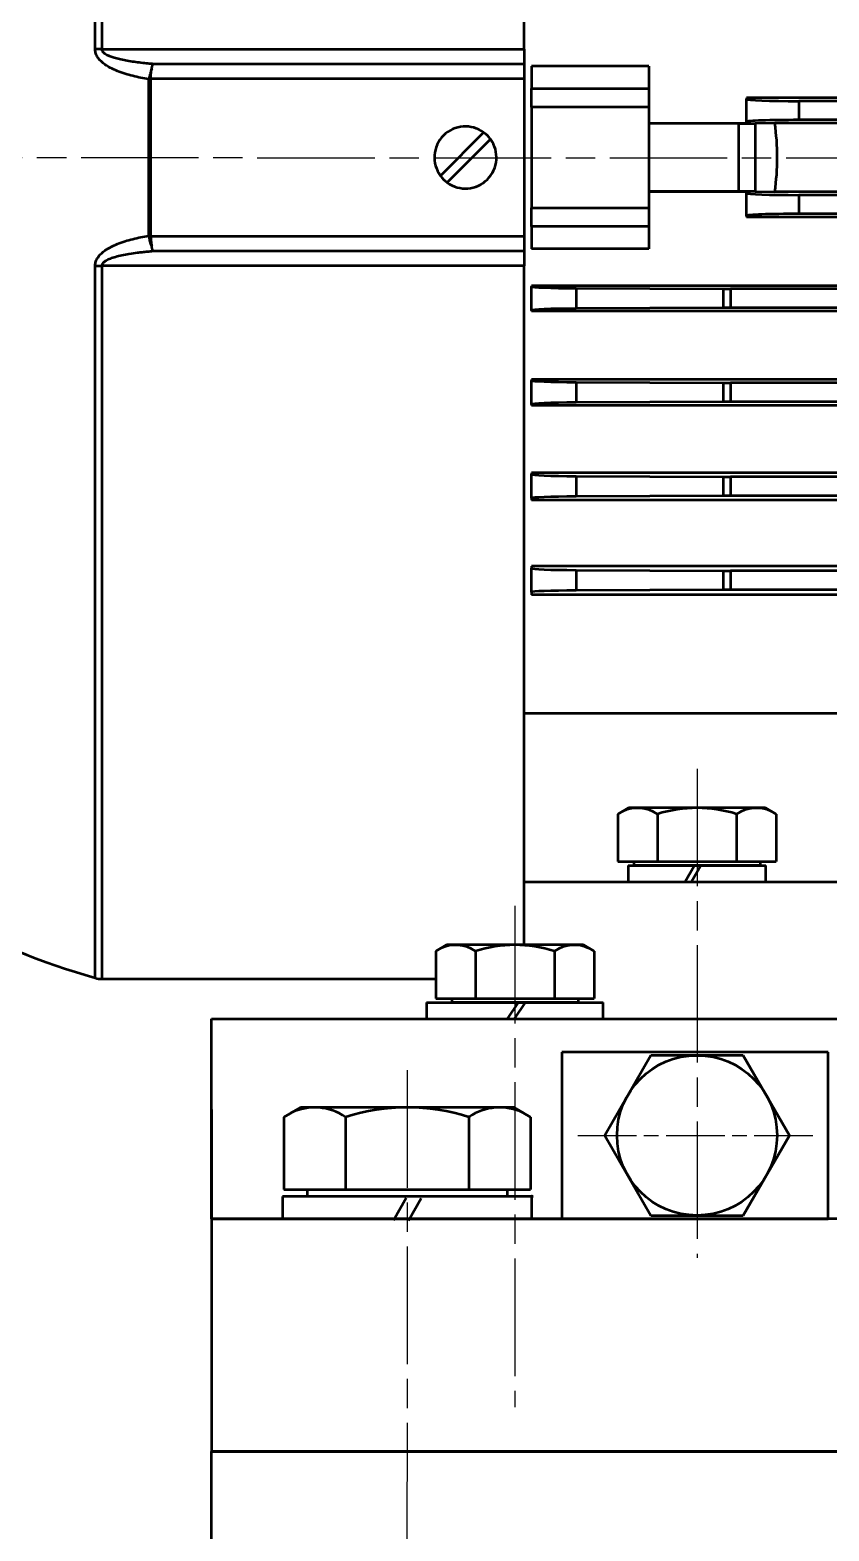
# Model space of a CAD drawing. Header units: millimetres. Extents: x -2161 to -582, y -4625 to -3434.
# Drawn here: x -2037.1 to -1996.3, y -3691 to -3614.4 of the extents above; entities that cross this region are included whole.
import ezdxf

# ---------------------------------------------------------------- set-up
doc = ezdxf.new("R2010")
doc.units = ezdxf.units.MM
doc.header["$LTSCALE"] = 0.5
doc.linetypes.add('AM_ISO08W050', pattern=[18, 12, -1.5, 3, -1.5])
doc.linetypes.add('AM_ISO08W050x2', pattern=[9, 6, -0.75, 1.5, -0.75])
for name, color, linetype, lineweight in [('A.Net Dam Co Ban', 7, 'Continuous', 50), ('AM_0', 7, 'Continuous', 50), ('AM_0N', 7, 'Continuous', 50), ('AM_7', 4, 'AM_ISO08W050', 25)]:
    doc.layers.add(name, color=color, linetype=linetype, lineweight=lineweight)
doc.layers.add('AM_12N', color=7, linetype='Continuous', lineweight=50, plot=False)

msp = doc.modelspace()

# ---------------------------------------------------------------- linework, layer by layer
at = {"layer": 'A.Net Dam Co Ban'}
for p, q in [((-2027.877, -3675.057), (-2027.877, -3664.846)), ((-1996.378, -3666.547), (-2009.993, -3666.547)), ((-2009.993, -3666.547), (-2009.993, -3675.056)), ((-1996.378, -3675.056), (-1996.378, -3666.547)), ((-2027.877, -3669.474), (-2027.877, -3675.057)), ((-2027.877, -3675.057), (-2027.877, -3669.474)), ((-2027.877, -3675.057), (-2009.922, -3675.057)), ((-1931.21, -3675.057), (-2027.877, -3675.057)), ((-2009.993, -3675.056), (-1996.378, -3675.056)), ((-2027.877, -3686.942), (-1802.601, -3686.942))]:
    msp.add_line(p, q, dxfattribs=at)
at = {"layer": 'AM_0'}
for p, q in [((-2033.812, -3615.368), (-2033.812, -3579.018)), ((-2033.48, -3578.962), (-2033.48, -3615.361)), ((-2011.91, -3615.361), (-2011.91, -3578.962)), ((-2033.48, -3615.361), (-2011.91, -3615.361)), ((-2011.91, -3615.361), (-2011.91, -3616.102)), ((-2030.863, -3616.102), (-2011.91, -3616.102)), ((-2011.91, -3616.102), (-2011.91, -3616.88)), ((-2005.549, -3616.235), (-2011.543, -3616.235)), ((-2011.543, -3616.235), (-2011.543, -3617.361)), ((-2005.549, -3616.235), (-2005.549, -3617.361)), ((-2031.069, -3624.885), (-2031.069, -3616.895)), ((-2030.989, -3616.893), (-2030.989, -3624.887)), ((-2011.91, -3616.88), (-2030.988, -3616.88)), ((-2011.91, -3616.88), (-2011.91, -3624.899)), ((-2011.543, -3618.326), (-2011.543, -3617.361)), ((-2011.543, -3617.361), (-2005.549, -3617.361)), ((-2005.549, -3617.361), (-2005.549, -3618.326)), ((-1959.595, -3617.845), (-2000.554, -3617.845)), ((-2000.554, -3617.845), (-2000.554, -3617.917)), ((-2000.554, -3619.068), (-2000.554, -3617.917)), ((-1962.259, -3618.01), (-1997.89, -3618.01)), ((-1997.89, -3618.01), (-1997.89, -3618.975)), ((-2005.549, -3618.326), (-2011.543, -3618.326)), ((-2011.543, -3618.326), (-2011.543, -3623.453)), ((-2005.549, -3618.326), (-2005.549, -3623.453)), ((-1962.259, -3618.975), (-1997.89, -3618.975)), ((-2013.979, -3619.609), (-2016.188, -3621.818)), ((-2005.549, -3619.137), (-2000.554, -3619.137)), ((-2000.943, -3619.153), (-2005.549, -3619.153)), ((-2000.943, -3622.627), (-2000.943, -3619.153)), ((-2000.554, -3619.068), (-2000.554, -3619.137)), ((-1999.106, -3619.137), (-2000.12, -3619.149)), ((-2000.12, -3619.149), (-2000.12, -3622.631)), ((-1961.044, -3619.137), (-1999.106, -3619.137)), ((-2015.834, -3622.171), (-2013.626, -3619.962)), ((-2000.943, -3622.627), (-2005.549, -3622.627)), ((-2000.554, -3622.643), (-2005.549, -3622.643)), ((-2000.554, -3622.643), (-2000.554, -3622.712)), ((-2000.554, -3623.863), (-2000.554, -3622.712)), ((-2000.12, -3622.631), (-1999.106, -3622.643)), ((-1961.044, -3622.643), (-1999.106, -3622.643)), ((-1962.259, -3622.805), (-1997.89, -3622.805)), ((-1997.89, -3622.805), (-1997.89, -3623.77)), ((-2011.543, -3624.418), (-2011.543, -3623.453)), ((-2011.543, -3623.453), (-2005.549, -3623.453)), ((-2005.549, -3623.453), (-2005.549, -3624.418)), ((-2000.554, -3623.863), (-2000.554, -3623.935)), ((-1959.595, -3623.935), (-2000.554, -3623.935)), ((-1962.259, -3623.77), (-1997.89, -3623.77)), ((-2030.988, -3624.899), (-2011.91, -3624.899)), ((-2011.91, -3624.899), (-2011.91, -3625.678)), ((-2005.549, -3624.418), (-2011.543, -3624.418)), ((-2011.543, -3624.418), (-2011.543, -3625.544)), ((-2005.549, -3624.418), (-2005.549, -3625.544)), ((-2011.91, -3625.678), (-2030.863, -3625.678)), ((-2011.91, -3625.678), (-2011.91, -3626.419)), ((-2005.549, -3625.544), (-2011.543, -3625.544)), ((-2033.812, -3662.761), (-2033.812, -3626.412)), ((-2011.91, -3626.419), (-2033.48, -3626.419)), ((-2033.48, -3626.419), (-2033.48, -3662.818)), ((-2011.91, -3661.1), (-2011.91, -3626.419)), ((-2011.543, -3627.433), (-2011.543, -3627.47)), ((-1948.606, -3627.433), (-2011.543, -3627.433)), ((-2011.543, -3628.695), (-2011.543, -3627.47)), ((-2009.25, -3627.563), (-2001.738, -3627.599)), ((-2009.25, -3627.563), (-2009.25, -3628.603)), ((-2001.738, -3628.566), (-2001.738, -3627.599)), ((-1958.783, -3627.6), (-2001.367, -3627.6)), ((-2001.367, -3627.6), (-2001.367, -3628.565)), ((-2011.543, -3628.695), (-2011.543, -3628.741)), ((-1948.606, -3628.741), (-2011.543, -3628.741)), ((-2001.738, -3628.566), (-2009.25, -3628.603)), ((-1958.783, -3628.565), (-2001.367, -3628.565)), ((-2011.543, -3632.216), (-2011.543, -3632.266)), ((-1948.606, -3632.216), (-2011.543, -3632.216)), ((-2011.543, -3633.49), (-2011.543, -3632.266)), ((-2009.25, -3632.358), (-2001.738, -3632.395)), ((-2009.25, -3632.358), (-2009.25, -3633.398)), ((-2001.738, -3633.361), (-2001.738, -3632.395)), ((-1958.783, -3632.395), (-2001.367, -3632.395)), ((-2001.367, -3632.395), (-2001.367, -3633.36)), ((-2011.543, -3633.49), (-2011.543, -3633.555)), ((-1948.606, -3633.555), (-2011.543, -3633.555)), ((-2001.738, -3633.361), (-2009.25, -3633.398)), ((-1958.783, -3633.36), (-2001.367, -3633.36)), ((-1948.606, -3636.99), (-2011.543, -3636.99)), ((-2011.543, -3636.99), (-2011.543, -3637.061)), ((-2011.543, -3638.285), (-2011.543, -3637.061)), ((-2009.25, -3637.153), (-2001.738, -3637.19)), ((-2009.25, -3637.153), (-2009.25, -3638.193)), ((-2001.738, -3638.156), (-2001.738, -3637.19)), ((-1958.783, -3637.191), (-2001.367, -3637.191)), ((-2001.367, -3637.191), (-2001.367, -3638.155)), ((-1958.783, -3638.155), (-2001.367, -3638.155)), ((-2011.543, -3638.285), (-2011.543, -3638.38)), ((-1948.606, -3638.38), (-2011.543, -3638.38)), ((-2001.738, -3638.156), (-2009.25, -3638.193)), ((-2011.543, -3641.751), (-2011.543, -3641.856)), ((-1948.606, -3641.751), (-2011.543, -3641.751)), ((-2011.543, -3643.081), (-2011.543, -3641.856)), ((-2009.25, -3641.948), (-2001.738, -3641.985)), ((-2009.25, -3641.948), (-2009.25, -3642.988)), ((-2001.738, -3642.952), (-2001.738, -3641.985)), ((-1958.783, -3641.986), (-2001.367, -3641.986)), ((-2001.367, -3641.986), (-2001.367, -3642.951)), ((-2011.543, -3643.081), (-2011.543, -3643.22)), ((-1948.606, -3643.22), (-2011.543, -3643.22)), ((-2001.738, -3642.952), (-2009.25, -3642.988)), ((-1958.783, -3642.951), (-2001.367, -3642.951)), ((-2011.91, -3649.26), (-1994.893, -3649.26)), ((-2003.248, -3657.02), (-2002.915, -3657.02)), ((-2011.91, -3657.853), (-1993.894, -3657.853)), ((-2033.48, -3662.818), (-2016.419, -3662.818)), ((-2012.214, -3664.013), (-2012.779, -3664.846)), ((-2012.547, -3664.013), (-2012.214, -3664.013)), ((-2011.852, -3664.013), (-2012.416, -3664.846)), ((-2027.877, -3664.846), (-1931.21, -3664.846)), ((-2027.877, -3664.846), (-2017.877, -3664.846)), ((-2010.211, -3664.846), (-1993.894, -3664.846)), ((-2014.732, -3669.864), (-2014.732, -3673.557)), ((-2014.663, -3669.818), (-2014.663, -3669.812)), ((-2014.663, -3669.812), (-2014.654, -3669.812)), ((-2027.877, -3675.057), (-2027.877, -3686.942)), ((-2013.914, -3675.057), (-2014.663, -3675.057)), ((-2027.877, -3693.002), (-2027.877, -3686.942)), ((-1931.21, -3686.942), (-2027.877, -3686.942))]:
    msp.add_line(p, q, dxfattribs=at)
at = {"layer": 'AM_0', "lineweight": 50}
for p, q in [((-2017.933, -3674.009), (-2018.589, -3675.146)), ((-2017.82, -3675.146), (-2017.164, -3674.009))]:
    msp.add_line(p, q, dxfattribs=at)
at = {"layer": 'AM_0'}
for centre, radius, start, end in [((-2033.483, -3622.621), 7.26, 89.9706, 92.59585), ((-2030.81, -3626.818), 9.926, 91.0301, 91.49619), ((-2014.907, -3620.89), 1.582, 54.08472, 215.91528), ((-2014.907, -3620.89), 1.582, 35.91528, 54.08472), ((-2014.907, -3620.89), 1.582, 234.08472, 35.91528), ((-2014.907, -3620.89), 1.582, 215.91528, 234.08472), ((-2030.81, -3614.962), 9.926, 268.50381, 268.9699), ((-2033.483, -3619.159), 7.26, 267.40415, 270.0294), ((-2024.257, -3628.588), 35.484, 227.15155, 254.37857), ((-2033.48, -3661.811), 1.007, 250.71581, 270.00369)]:
    msp.add_arc(centre, radius, start, end, dxfattribs=at)
for centre, major_axis, ratio, start_param, end_param in [((-2030.798, -3616.893), (-0.006, 0.192), 0.992826, 1.475293, 1.541716), ((-1997.89, -3617.917), (2.664, 0), 0.034921, 3.141593, 4.712389), ((-1997.89, -3619.068), (2.664, 0), 0.034921, 1.570796, 3.141593), ((-2000.943, -3619.06), (2.664, 0), 0.034921, 4.712389, 5.026548), ((-2117.869, -3620.89), (118.885, 0), 0.32492, 6.237795, 6.328576), ((-2000.943, -3622.72), (2.664, 0), 0.034921, 1.256637, 1.570796), ((-1997.89, -3622.712), (2.664, 0), 0.034921, 3.141593, 4.712389), ((-1997.89, -3623.863), (2.664, 0), 0.034921, 1.570796, 3.141593), ((-2030.798, -3624.887), (0.006, 0.192), 0.992827, 1.599878, 1.666301), ((-2008.879, -3627.47), (2.664, 0), 0.034921, 3.141593, 4.572763), ((-2001.367, -3627.507), (2.664, 0), 0.034921, 4.572763, 4.712389), ((-2008.879, -3628.695), (2.664, 0), 0.034921, 1.710423, 3.141593), ((-2001.367, -3628.658), (2.664, 0), 0.034921, 1.570796, 1.710423), ((-2008.879, -3632.266), (2.664, 0), 0.034921, 3.141593, 4.572763), ((-2001.367, -3632.302), (2.664, 0), 0.034921, 4.572763, 4.712389), ((-2008.879, -3633.49), (2.664, 0), 0.034921, 1.710423, 3.141593), ((-2001.367, -3633.453), (2.664, 0), 0.034921, 1.570796, 1.710423), ((-2008.879, -3637.061), (2.664, 0), 0.034921, 3.141593, 4.572763), ((-2001.367, -3637.098), (2.664, 0), 0.034921, 4.572763, 4.712389), ((-2001.367, -3638.248), (2.664, 0), 0.034921, 1.570796, 1.710423), ((-2008.879, -3638.285), (2.664, 0), 0.034921, 1.710423, 3.141593), ((-2008.879, -3641.856), (2.664, 0), 0.034921, 3.141593, 4.572763), ((-2001.367, -3641.893), (2.664, 0), 0.034921, 4.572763, 4.712389), ((-2008.879, -3643.081), (2.664, 0), 0.034921, 1.710423, 3.141593), ((-2001.367, -3643.044), (2.664, 0), 0.034921, 1.570796, 1.710423)]:
    msp.add_ellipse(centre, major_axis=major_axis, ratio=ratio, start_param=start_param, end_param=end_param, dxfattribs=at)
for points, knots in [([(-2031.069, -3616.895), (-2031.346, -3616.85), (-2031.62, -3616.796), (-2032.16, -3616.661), (-2032.424, -3616.581), (-2032.807, -3616.427), (-2032.931, -3616.371), (-2033.174, -3616.24), (-2033.292, -3616.165), (-2033.455, -3616.035), (-2033.506, -3615.989), (-2033.603, -3615.888), (-2033.647, -3615.833), (-2033.724, -3615.714), (-2033.756, -3615.65), (-2033.8, -3615.513), (-2033.812, -3615.442), (-2033.812, -3615.368)], [0, 0, 0, 0, 0.25, 0.25, 0.5, 0.5, 0.625, 0.625, 0.75, 0.75, 0.8125, 0.8125, 0.875, 0.875, 0.9375, 0.9375, 1, 1, 1, 1]), ([(-2033.48, -3615.361), (-2033.479, -3615.369), (-2033.478, -3615.386), (-2033.473, -3615.41), (-2033.464, -3615.434), (-2033.441, -3615.478), (-2033.392, -3615.533), (-2033.312, -3615.593), (-2033.201, -3615.656), (-2033.045, -3615.724), (-2032.83, -3615.795), (-2032.565, -3615.864), (-2032.139, -3615.952), (-2031.683, -3616.018), (-2031.279, -3616.063), (-2031.044, -3616.086), (-2030.927, -3616.096), (-2030.863, -3616.102)], [0, 0, 0, 0, 0.009025, 0.017844, 0.026543, 0.035697, 0.071297, 0.104032, 0.142701, 0.207609, 0.285555, 0.384837, 0.499888, 0.749925, 0.874962, 0.931955, 1, 1, 1, 1]), ([(-2030.931, -3616.372), (-2030.936, -3616.385), (-2030.946, -3616.412), (-2030.96, -3616.453), (-2030.973, -3616.494), (-2030.986, -3616.535), (-2030.998, -3616.577), (-2031.013, -3616.634), (-2031.032, -3616.709), (-2031.052, -3616.802), (-2031.064, -3616.864), (-2031.069, -3616.895)], [0, 0, 0, 0, 0.0889891, 0.1757103, 0.2601689, 0.3423733, 0.4223352, 0.5000688, 0.6716085, 0.8381967, 1, 1, 1, 1]), ([(-2030.988, -3616.88), (-2030.987, -3616.862), (-2030.985, -3616.826), (-2030.98, -3616.772), (-2030.976, -3616.72), (-2030.971, -3616.67), (-2030.966, -3616.621), (-2030.961, -3616.575), (-2030.956, -3616.53), (-2030.95, -3616.487), (-2030.944, -3616.447), (-2030.937, -3616.408), (-2030.933, -3616.384), (-2030.931, -3616.372)], [0, 0, 0, 0, 0.0999759, 0.1981258, 0.2944543, 0.388966, 0.481665, 0.5725552, 0.6616403, 0.748924, 0.8344096, 0.9181005, 1, 1, 1, 1]), ([(-2030.931, -3616.372), (-2030.928, -3616.358), (-2030.922, -3616.328), (-2030.913, -3616.284), (-2030.902, -3616.237), (-2030.89, -3616.191), (-2030.877, -3616.144), (-2030.868, -3616.116), (-2030.863, -3616.102)], [0, 0, 0, 0, 0.127961, 0.27164, 0.430876, 0.605487, 0.79527, 1, 1, 1, 1]), ([(-2033.812, -3626.412), (-2033.812, -3626.338), (-2033.8, -3626.266), (-2033.756, -3626.13), (-2033.724, -3626.067), (-2033.61, -3625.888), (-2033.512, -3625.79), (-2033.295, -3625.616), (-2033.178, -3625.543), (-2032.935, -3625.411), (-2032.809, -3625.353), (-2032.425, -3625.199), (-2032.16, -3625.119), (-2031.62, -3624.984), (-2031.346, -3624.93), (-2031.069, -3624.885)], [0, 0, 0, 0, 0.0625, 0.0625, 0.125, 0.125, 0.25, 0.25, 0.375, 0.375, 0.5, 0.5, 0.75, 0.75, 1, 1, 1, 1]), ([(-2030.931, -3625.408), (-2030.938, -3625.388), (-2030.946, -3625.368), (-2030.953, -3625.347), (-2030.976, -3625.278), (-2030.998, -3625.204), (-2031.018, -3625.126), (-2031.038, -3625.048), (-2031.055, -3624.967), (-2031.069, -3624.885)], [0, 0, 0, 0, 0.0766882, 0.0766882, 0.0766882, 0.3266882, 0.3266882, 0.3266882, 0.5766882, 0.5766882, 0.5766882, 0.5766882]), ([(-2030.988, -3624.899), (-2030.987, -3624.918), (-2030.985, -3624.954), (-2030.98, -3625.008), (-2030.976, -3625.06), (-2030.971, -3625.11), (-2030.966, -3625.159), (-2030.961, -3625.205), (-2030.956, -3625.25), (-2030.95, -3625.293), (-2030.944, -3625.333), (-2030.937, -3625.372), (-2030.933, -3625.396), (-2030.931, -3625.408)], [0, 0, 0, 0, 0.100255, 0.198627, 0.295119, 0.389737, 0.482483, 0.573365, 0.662387, 0.749556, 0.834876, 0.918355, 1, 1, 1, 1]), ([(-2030.863, -3625.678), (-2030.959, -3625.687), (-2031.144, -3625.703), (-2031.412, -3625.731), (-2031.725, -3625.769), (-2032.073, -3625.819), (-2032.445, -3625.888), (-2032.762, -3625.964), (-2033.03, -3626.048), (-2033.217, -3626.13), (-2033.336, -3626.204), (-2033.406, -3626.261), (-2033.452, -3626.318), (-2033.472, -3626.367), (-2033.479, -3626.396), (-2033.479, -3626.412), (-2033.48, -3626.419)], [0, 0, 0, 0, 0.102349, 0.197609, 0.285794, 0.437997, 0.571574, 0.688087, 0.785894, 0.871569, 0.906351, 0.935837, 0.967884, 0.983931, 0.991966, 1, 1, 1, 1]), ([(-2030.863, -3625.678), (-2030.866, -3625.668), (-2030.872, -3625.65), (-2030.882, -3625.619), (-2030.89, -3625.588), (-2030.899, -3625.556), (-2030.906, -3625.525), (-2030.913, -3625.494), (-2030.919, -3625.464), (-2030.925, -3625.436), (-2030.929, -3625.417), (-2030.931, -3625.408)], [0, 0, 0, 0, 0.139056, 0.271279, 0.396595, 0.514938, 0.626244, 0.730456, 0.827518, 0.917381, 1, 1, 1, 1])]:
    msp.add_open_spline(points, degree=3, knots=knots, dxfattribs=at)
at = {"layer": 'AM_0N'}
for p, q in [((-2007.12, -3654.403), (-2006.578, -3654.09)), ((-1999.585, -3654.09), (-2006.578, -3654.09)), ((-1999.044, -3654.403), (-1999.585, -3654.09)), ((-2007.12, -3654.403), (-2007.12, -3656.821)), ((-2005.102, -3654.403), (-2005.102, -3656.821)), ((-2001.062, -3654.403), (-2001.062, -3656.821)), ((-1999.044, -3654.403), (-1999.044, -3656.821)), ((-2007.12, -3656.821), (-2006.307, -3656.821)), ((-2006.595, -3657.02), (-2003.248, -3657.02)), ((-2006.595, -3657.02), (-2006.595, -3657.853)), ((-2006.307, -3656.821), (-2006.307, -3657.02)), ((-2006.307, -3656.821), (-1999.857, -3656.821)), ((-2005.413, -3657.02), (-2006.307, -3657.02)), ((-2000.751, -3657.02), (-2005.413, -3657.02)), ((-2003.234, -3657.066), (-2003.689, -3657.853)), ((-2002.901, -3657.066), (-2003.356, -3657.853)), ((-2002.915, -3657.02), (-1999.569, -3657.02)), ((-1999.857, -3657.02), (-2000.751, -3657.02)), ((-1999.857, -3656.821), (-1999.857, -3657.02)), ((-1999.857, -3656.821), (-1999.044, -3656.821)), ((-1999.569, -3657.853), (-1999.569, -3657.02)), ((-2006.595, -3657.853), (-2002.768, -3657.853)), ((-2002.435, -3657.853), (-1999.569, -3657.853)), ((-2016.419, -3661.396), (-2015.877, -3661.083)), ((-2008.884, -3661.083), (-2015.877, -3661.083)), ((-2008.342, -3661.396), (-2008.884, -3661.083)), ((-2016.419, -3661.396), (-2016.419, -3663.814)), ((-2014.4, -3661.396), (-2014.4, -3663.814)), ((-2010.361, -3661.396), (-2010.361, -3663.814)), ((-2008.342, -3661.396), (-2008.342, -3663.814)), ((-2016.894, -3664.013), (-2012.547, -3664.013)), ((-2016.894, -3664.013), (-2016.894, -3664.846)), ((-2016.419, -3663.814), (-2015.606, -3663.814)), ((-2015.606, -3663.814), (-2015.606, -3664.013)), ((-2015.606, -3663.814), (-2009.156, -3663.814)), ((-2014.712, -3664.013), (-2015.606, -3664.013)), ((-2010.05, -3664.013), (-2014.712, -3664.013)), ((-2012.214, -3664.013), (-2007.867, -3664.013)), ((-2009.156, -3664.013), (-2010.05, -3664.013)), ((-2009.156, -3663.814), (-2009.156, -3664.013)), ((-2009.156, -3663.814), (-2008.342, -3663.814)), ((-2007.867, -3664.846), (-2007.867, -3664.013)), ((-2015.894, -3664.846), (-2012.066, -3664.846)), ((-2011.733, -3664.846), (-2008.867, -3664.846)), ((-2005.44, -3666.717), (-2007.798, -3670.801)), ((-2000.724, -3666.717), (-2005.44, -3666.717)), ((-1998.366, -3670.801), (-2000.724, -3666.717)), ((-2024.182, -3669.864), (-2023.336, -3669.376)), ((-2012.428, -3669.376), (-2023.336, -3669.376)), ((-2011.583, -3669.864), (-2012.428, -3669.376)), ((-2024.182, -3669.864), (-2024.182, -3673.557)), ((-2021.033, -3669.864), (-2021.033, -3673.557)), ((-2014.732, -3669.864), (-2014.732, -3669.891)), ((-2011.583, -3669.864), (-2011.583, -3673.557)), ((-2007.798, -3670.801), (-2005.44, -3674.886)), ((-2000.724, -3674.886), (-1998.366, -3670.801)), ((-2011.519, -3673.921), (-2024.245, -3673.921)), ((-2024.245, -3673.921), (-2024.245, -3675.057)), ((-2024.182, -3673.557), (-2022.993, -3673.557)), ((-2022.993, -3673.557), (-2022.993, -3673.921)), ((-2022.993, -3673.557), (-2012.771, -3673.557)), ((-2012.771, -3673.557), (-2012.771, -3673.921)), ((-2012.771, -3673.557), (-2011.583, -3673.557)), ((-2011.519, -3675.057), (-2011.519, -3673.921)), ((-2005.44, -3674.886), (-2000.724, -3674.886)), ((-2024.245, -3675.057), (-2011.519, -3675.057))]:
    msp.add_line(p, q, dxfattribs=at)
msp.add_circle((-2003.082, -3670.801), 4.085, dxfattribs=at)
for centre, radius, start, end in [((-2006.111, -3655.874), 1.784, 55.55313, 115.55313), ((-2003.082, -3660.765), 6.675, 72.38753, 107.61247), ((-2000.053, -3655.874), 1.784, 64.44687, 124.44687), ((-2015.41, -3662.867), 1.784, 55.55313, 115.55313), ((-2012.381, -3667.758), 6.675, 72.38753, 107.61247), ((-2009.352, -3662.867), 1.784, 64.44687, 124.44687), ((-2022.607, -3672.159), 2.783, 55.55313, 115.55313), ((-2017.882, -3679.788), 10.412, 72.38753, 107.61247), ((-2013.157, -3672.159), 2.783, 64.44687, 124.44687)]:
    msp.add_arc(centre, radius, start, end, dxfattribs=at)
at = {"layer": 'AM_12N', "color": 4}
for p, q in [((-2014.759, -3669.891), (-2014.705, -3669.837)), ((-2014.759, -3669.837), (-2014.705, -3669.891)), ((-2011.547, -3673.948), (-2011.492, -3673.894)), ((-2011.547, -3673.894), (-2011.492, -3673.948))]:
    msp.add_line(p, q, dxfattribs=at)
for centre in [(-2014.732, -3669.864), (-2011.519, -3673.921)]:
    msp.add_circle(centre, 0.0273, dxfattribs=at)
at = {"layer": 'AM_7'}
for p, q in [((-2052.538, -3620.889), (-1624.211, -3621.05)), ((-2003.082, -3652.09), (-2003.082, -3677.057)), ((-2012.381, -3659.083), (-2012.381, -3684.678)), ((-2017.881, -3667.472), (-2017.905, -3712.018))]:
    msp.add_line(p, q, dxfattribs=at)
at = {"layer": 'AM_7', "linetype": 'AM_ISO08W050x2'}
msp.add_line((-2009.166, -3670.801), (-1996.997, -3670.801), dxfattribs=at)

doc.saveas('drawing.dxf')
